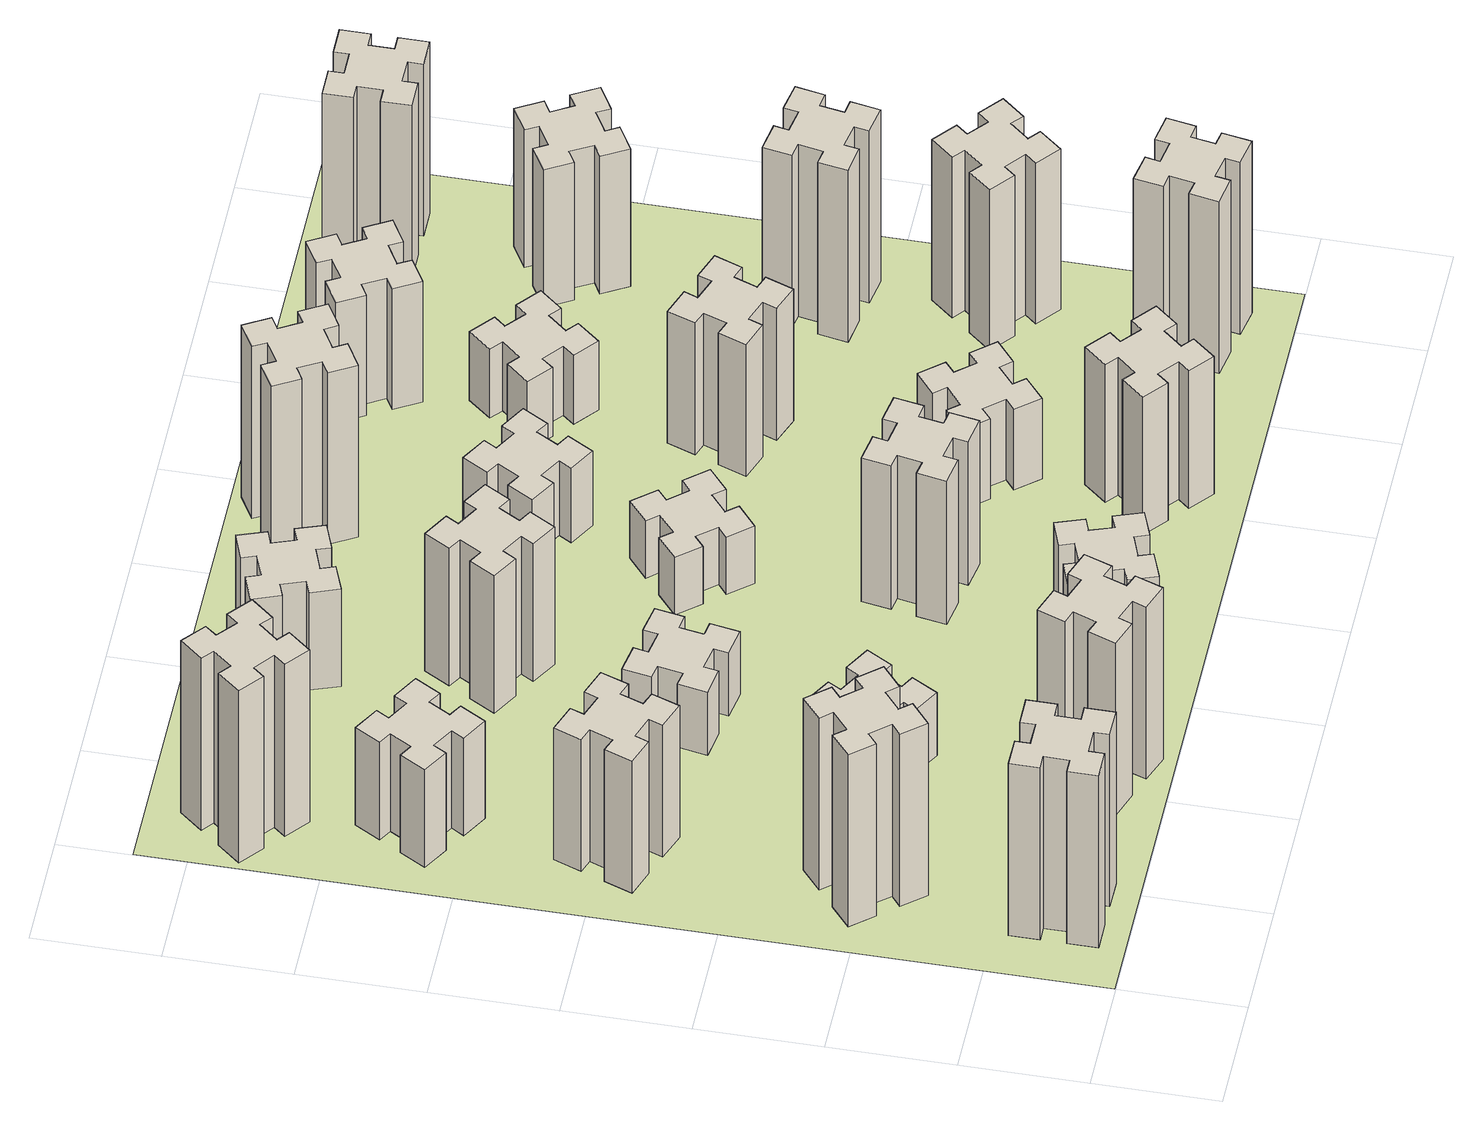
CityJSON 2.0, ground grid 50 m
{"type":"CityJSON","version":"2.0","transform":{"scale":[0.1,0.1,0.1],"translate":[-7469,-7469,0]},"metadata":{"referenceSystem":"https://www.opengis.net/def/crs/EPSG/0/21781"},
"CityObjects":{
"building1":{"type":"Building","attributes":{"class":"1000","function":"1000","usage":"1000","yearOfConstruction":2016,"roofType":"1000","measuredHeight":90,"storeysAboveGround":30,"storeysBelowGround":0},"geometry":[{"type":"Solid","lod":"1","boundaries":[[[[0,1,2,3,4,5,6,7,8,9,10,11,12,13,14,15,16,17,18,19]],[[17,16,20,21]],[[16,15,22,20]],[[15,14,23,22]],[[14,13,24,23]],[[13,12,25,24]],[[12,11,26,25]],[[11,10,27,26]],[[10,9,28,27]],[[9,8,29,28]],[[8,7,30,29]],[[7,6,31,30]],[[6,5,32,31]],[[5,4,33,32]],[[4,3,34,33]],[[3,2,35,34]],[[2,1,36,35]],[[1,0,37,36]],[[0,19,38,37]],[[19,18,39,38]],[[18,17,21,39]],[[24,25,26,27,28,29,30,31,32,33,34,35,36,37,38,39,21,20,22,23]]]]}]},
"building2":{"type":"Building","attributes":{"class":"1000","function":"1000","usage":"1000","yearOfConstruction":2016,"roofType":"1000","measuredHeight":90,"storeysAboveGround":30,"storeysBelowGround":0},"geometry":[{"type":"Solid","lod":"1","boundaries":[[[[40,41,42,43,44,45,46,47,48,49,50,51,52,53,54,55,56,57,58,59]],[[57,56,60,61]],[[56,55,62,60]],[[55,54,63,62]],[[54,53,64,63]],[[53,52,65,64]],[[52,51,66,65]],[[51,50,67,66]],[[50,49,68,67]],[[49,48,69,68]],[[48,47,70,69]],[[47,46,71,70]],[[46,45,72,71]],[[45,44,73,72]],[[44,43,74,73]],[[43,42,75,74]],[[42,41,76,75]],[[41,40,77,76]],[[40,59,78,77]],[[59,58,79,78]],[[58,57,61,79]],[[64,65,66,67,68,69,70,71,72,73,74,75,76,77,78,79,61,60,62,63]]]]}]},
"building3":{"type":"Building","attributes":{"class":"1000","function":"1000","usage":"1000","yearOfConstruction":2016,"roofType":"1000","measuredHeight":69,"storeysAboveGround":30,"storeysBelowGround":0},"geometry":[{"type":"Solid","lod":"1","boundaries":[[[[80,81,82,83,84,85,86,87,88,89,90,91,92,93,94,95,96,97,98,99]],[[97,96,100,101]],[[96,95,102,100]],[[95,94,103,102]],[[94,93,104,103]],[[93,92,105,104]],[[92,91,106,105]],[[91,90,107,106]],[[90,89,108,107]],[[89,88,109,108]],[[88,87,110,109]],[[87,86,111,110]],[[86,85,112,111]],[[85,84,113,112]],[[84,83,114,113]],[[83,82,115,114]],[[82,81,116,115]],[[81,80,117,116]],[[80,99,118,117]],[[99,98,119,118]],[[98,97,101,119]],[[104,105,106,107,108,109,110,111,112,113,114,115,116,117,118,119,101,100,102,103]]]]}]},
"building4":{"type":"Building","attributes":{"class":"1000","function":"1000","usage":"1000","yearOfConstruction":2016,"roofType":"1000","measuredHeight":51,"storeysAboveGround":30,"storeysBelowGround":0},"geometry":[{"type":"Solid","lod":"1","boundaries":[[[[120,121,122,123,124,125,126,127,128,129,130,131,132,133,134,135,136,137,138,139]],[[137,136,140,141]],[[136,135,142,140]],[[135,134,143,142]],[[134,133,144,143]],[[133,132,145,144]],[[132,131,146,145]],[[131,130,147,146]],[[130,129,148,147]],[[129,128,149,148]],[[128,127,150,149]],[[127,126,151,150]],[[126,125,152,151]],[[125,124,153,152]],[[124,123,154,153]],[[123,122,155,154]],[[122,121,156,155]],[[121,120,157,156]],[[120,139,158,157]],[[139,138,159,158]],[[138,137,141,159]],[[144,145,146,147,148,149,150,151,152,153,154,155,156,157,158,159,141,140,142,143]]]]}]},
"building5":{"type":"Building","attributes":{"class":"1000","function":"1000","usage":"1000","yearOfConstruction":2016,"roofType":"1000","measuredHeight":90,"storeysAboveGround":30,"storeysBelowGround":0},"geometry":[{"type":"Solid","lod":"1","boundaries":[[[[160,161,162,163,164,165,166,167,168,169,170,171,172,173,174,175,176,177,178,179]],[[177,176,180,181]],[[176,175,182,180]],[[175,174,183,182]],[[174,173,184,183]],[[173,172,185,184]],[[172,171,186,185]],[[171,170,187,186]],[[170,169,188,187]],[[169,168,189,188]],[[168,167,190,189]],[[167,166,191,190]],[[166,165,192,191]],[[165,164,193,192]],[[164,163,194,193]],[[163,162,195,194]],[[162,161,196,195]],[[161,160,197,196]],[[160,179,198,197]],[[179,178,199,198]],[[178,177,181,199]],[[184,185,186,187,188,189,190,191,192,193,194,195,196,197,198,199,181,180,182,183]]]]}]},
"building6":{"type":"Building","attributes":{"class":"1000","function":"1000","usage":"1000","yearOfConstruction":2016,"roofType":"1000","measuredHeight":90,"storeysAboveGround":30,"storeysBelowGround":0},"geometry":[{"type":"Solid","lod":"1","boundaries":[[[[200,201,202,203,204,205,206,207,208,209,210,211,212,213,214,215,216,217,218,219]],[[217,216,220,221]],[[216,215,222,220]],[[215,214,223,222]],[[214,213,224,223]],[[213,212,225,224]],[[212,211,226,225]],[[211,210,227,226]],[[210,209,228,227]],[[209,208,229,228]],[[208,207,230,229]],[[207,206,231,230]],[[206,205,232,231]],[[205,204,233,232]],[[204,203,234,233]],[[203,202,235,234]],[[202,201,236,235]],[[201,200,237,236]],[[200,219,238,237]],[[219,218,239,238]],[[218,217,221,239]],[[224,225,226,227,228,229,230,231,232,233,234,235,236,237,238,239,221,220,222,223]]]]}]},
"building7":{"type":"Building","attributes":{"class":"1000","function":"1000","usage":"1000","yearOfConstruction":2016,"roofType":"1000","measuredHeight":33,"storeysAboveGround":30,"storeysBelowGround":0},"geometry":[{"type":"Solid","lod":"1","boundaries":[[[[240,241,242,243,244,245,246,247,248,249,250,251,252,253,254,255,256,257,258,259]],[[257,256,260,261]],[[256,255,262,260]],[[255,254,263,262]],[[254,253,264,263]],[[253,252,265,264]],[[252,251,266,265]],[[251,250,267,266]],[[250,249,268,267]],[[249,248,269,268]],[[248,247,270,269]],[[247,246,271,270]],[[246,245,272,271]],[[245,244,273,272]],[[244,243,274,273]],[[243,242,275,274]],[[242,241,276,275]],[[241,240,277,276]],[[240,259,278,277]],[[259,258,279,278]],[[258,257,261,279]],[[264,265,266,267,268,269,270,271,272,273,274,275,276,277,278,279,261,260,262,263]]]]}]},
"building8":{"type":"Building","attributes":{"class":"1000","function":"1000","usage":"1000","yearOfConstruction":2016,"roofType":"1000","measuredHeight":33,"storeysAboveGround":30,"storeysBelowGround":0},"geometry":[{"type":"Solid","lod":"1","boundaries":[[[[280,281,282,283,284,285,286,287,288,289,290,291,292,293,294,295,296,297,298,299]],[[297,296,300,301]],[[296,295,302,300]],[[295,294,303,302]],[[294,293,304,303]],[[293,292,305,304]],[[292,291,306,305]],[[291,290,307,306]],[[290,289,308,307]],[[289,288,309,308]],[[288,287,310,309]],[[287,286,311,310]],[[286,285,312,311]],[[285,284,313,312]],[[284,283,314,313]],[[283,282,315,314]],[[282,281,316,315]],[[281,280,317,316]],[[280,299,318,317]],[[299,298,319,318]],[[298,297,301,319]],[[304,305,306,307,308,309,310,311,312,313,314,315,316,317,318,319,301,300,302,303]]]]}]},
"building9":{"type":"Building","attributes":{"class":"1000","function":"1000","usage":"1000","yearOfConstruction":2016,"roofType":"1000","measuredHeight":51,"storeysAboveGround":30,"storeysBelowGround":0},"geometry":[{"type":"Solid","lod":"1","boundaries":[[[[320,321,322,323,324,325,326,327,328,329,330,331,332,333,334,335,336,337,338,339]],[[337,336,340,341]],[[336,335,342,340]],[[335,334,343,342]],[[334,333,344,343]],[[333,332,345,344]],[[332,331,346,345]],[[331,330,347,346]],[[330,329,348,347]],[[329,328,349,348]],[[328,327,350,349]],[[327,326,351,350]],[[326,325,352,351]],[[325,324,353,352]],[[324,323,354,353]],[[323,322,355,354]],[[322,321,356,355]],[[321,320,357,356]],[[320,339,358,357]],[[339,338,359,358]],[[338,337,341,359]],[[344,345,346,347,348,349,350,351,352,353,354,355,356,357,358,359,341,340,342,343]]]]}]},
"building10":{"type":"Building","attributes":{"class":"1000","function":"1000","usage":"1000","yearOfConstruction":2016,"roofType":"1000","measuredHeight":72,"storeysAboveGround":30,"storeysBelowGround":0},"geometry":[{"type":"Solid","lod":"1","boundaries":[[[[360,361,362,363,364,365,366,367,368,369,370,371,372,373,374,375,376,377,378,379]],[[377,376,380,381]],[[376,375,382,380]],[[375,374,383,382]],[[374,373,384,383]],[[373,372,385,384]],[[372,371,386,385]],[[371,370,387,386]],[[370,369,388,387]],[[369,368,389,388]],[[368,367,390,389]],[[367,366,391,390]],[[366,365,392,391]],[[365,364,393,392]],[[364,363,394,393]],[[363,362,395,394]],[[362,361,396,395]],[[361,360,397,396]],[[360,379,398,397]],[[379,378,399,398]],[[378,377,381,399]],[[384,385,386,387,388,389,390,391,392,393,394,395,396,397,398,399,381,380,382,383]]]]}]},
"building11":{"type":"Building","attributes":{"class":"1000","function":"1000","usage":"1000","yearOfConstruction":2016,"roofType":"1000","measuredHeight":51,"storeysAboveGround":30,"storeysBelowGround":0},"geometry":[{"type":"Solid","lod":"1","boundaries":[[[[400,401,402,403,404,405,406,407,408,409,410,411,412,413,414,415,416,417,418,419]],[[417,416,420,421]],[[416,415,422,420]],[[415,414,423,422]],[[414,413,424,423]],[[413,412,425,424]],[[412,411,426,425]],[[411,410,427,426]],[[410,409,428,427]],[[409,408,429,428]],[[408,407,430,429]],[[407,406,431,430]],[[406,405,432,431]],[[405,404,433,432]],[[404,403,434,433]],[[403,402,435,434]],[[402,401,436,435]],[[401,400,437,436]],[[400,419,438,437]],[[419,418,439,438]],[[418,417,421,439]],[[424,425,426,427,428,429,430,431,432,433,434,435,436,437,438,439,421,420,422,423]]]]}]},
"building12":{"type":"Building","attributes":{"class":"1000","function":"1000","usage":"1000","yearOfConstruction":2016,"roofType":"1000","measuredHeight":75,"storeysAboveGround":30,"storeysBelowGround":0},"geometry":[{"type":"Solid","lod":"1","boundaries":[[[[440,441,442,443,444,445,446,447,448,449,450,451,452,453,454,455,456,457,458,459]],[[457,456,460,461]],[[456,455,462,460]],[[455,454,463,462]],[[454,453,464,463]],[[453,452,465,464]],[[452,451,466,465]],[[451,450,467,466]],[[450,449,468,467]],[[449,448,469,468]],[[448,447,470,469]],[[447,446,471,470]],[[446,445,472,471]],[[445,444,473,472]],[[444,443,474,473]],[[443,442,475,474]],[[442,441,476,475]],[[441,440,477,476]],[[440,459,478,477]],[[459,458,479,478]],[[458,457,461,479]],[[464,465,466,467,468,469,470,471,472,473,474,475,476,477,478,479,461,460,462,463]]]]}]},
"building13":{"type":"Building","attributes":{"class":"1000","function":"1000","usage":"1000","yearOfConstruction":2016,"roofType":"1000","measuredHeight":30,"storeysAboveGround":30,"storeysBelowGround":0},"geometry":[{"type":"Solid","lod":"1","boundaries":[[[[480,481,482,483,484,485,486,487,488,489,490,491,492,493,494,495,496,497,498,499]],[[497,496,500,501]],[[496,495,502,500]],[[495,494,503,502]],[[494,493,504,503]],[[493,492,505,504]],[[492,491,506,505]],[[491,490,507,506]],[[490,489,508,507]],[[489,488,509,508]],[[488,487,510,509]],[[487,486,511,510]],[[486,485,512,511]],[[485,484,513,512]],[[484,483,514,513]],[[483,482,515,514]],[[482,481,516,515]],[[481,480,517,516]],[[480,499,518,517]],[[499,498,519,518]],[[498,497,501,519]],[[504,505,506,507,508,509,510,511,512,513,514,515,516,517,518,519,501,500,502,503]]]]}]},
"building14":{"type":"Building","attributes":{"class":"1000","function":"1000","usage":"1000","yearOfConstruction":2016,"roofType":"1000","measuredHeight":72,"storeysAboveGround":30,"storeysBelowGround":0},"geometry":[{"type":"Solid","lod":"1","boundaries":[[[[520,521,522,523,524,525,526,527,528,529,530,531,532,533,534,535,536,537,538,539]],[[537,536,540,541]],[[536,535,542,540]],[[535,534,543,542]],[[534,533,544,543]],[[533,532,545,544]],[[532,531,546,545]],[[531,530,547,546]],[[530,529,548,547]],[[529,528,549,548]],[[528,527,550,549]],[[527,526,551,550]],[[526,525,552,551]],[[525,524,553,552]],[[524,523,554,553]],[[523,522,555,554]],[[522,521,556,555]],[[521,520,557,556]],[[520,539,558,557]],[[539,538,559,558]],[[538,537,541,559]],[[544,545,546,547,548,549,550,551,552,553,554,555,556,557,558,559,541,540,542,543]]]]}]},
"building15":{"type":"Building","attributes":{"class":"1000","function":"1000","usage":"1000","yearOfConstruction":2016,"roofType":"1000","measuredHeight":39,"storeysAboveGround":30,"storeysBelowGround":0},"geometry":[{"type":"Solid","lod":"1","boundaries":[[[[560,561,562,563,564,565,566,567,568,569,570,571,572,573,574,575,576,577,578,579]],[[577,576,580,581]],[[576,575,582,580]],[[575,574,583,582]],[[574,573,584,583]],[[573,572,585,584]],[[572,571,586,585]],[[571,570,587,586]],[[570,569,588,587]],[[569,568,589,588]],[[568,567,590,589]],[[567,566,591,590]],[[566,565,592,591]],[[565,564,593,592]],[[564,563,594,593]],[[563,562,595,594]],[[562,561,596,595]],[[561,560,597,596]],[[560,579,598,597]],[[579,578,599,598]],[[578,577,581,599]],[[584,585,586,587,588,589,590,591,592,593,594,595,596,597,598,599,581,580,582,583]]]]}]},
"building16":{"type":"Building","attributes":{"class":"1000","function":"1000","usage":"1000","yearOfConstruction":2016,"roofType":"1000","measuredHeight":90,"storeysAboveGround":30,"storeysBelowGround":0},"geometry":[{"type":"Solid","lod":"1","boundaries":[[[[600,601,602,603,604,605,606,607,608,609,610,611,612,613,614,615,616,617,618,619]],[[617,616,620,621]],[[616,615,622,620]],[[615,614,623,622]],[[614,613,624,623]],[[613,612,625,624]],[[612,611,626,625]],[[611,610,627,626]],[[610,609,628,627]],[[609,608,629,628]],[[608,607,630,629]],[[607,606,631,630]],[[606,605,632,631]],[[605,604,633,632]],[[604,603,634,633]],[[603,602,635,634]],[[602,601,636,635]],[[601,600,637,636]],[[600,619,638,637]],[[619,618,639,638]],[[618,617,621,639]],[[624,625,626,627,628,629,630,631,632,633,634,635,636,637,638,639,621,620,622,623]]]]}]},
"building17":{"type":"Building","attributes":{"class":"1000","function":"1000","usage":"1000","yearOfConstruction":2016,"roofType":"1000","measuredHeight":42,"storeysAboveGround":30,"storeysBelowGround":0},"geometry":[{"type":"Solid","lod":"1","boundaries":[[[[640,641,642,643,644,645,646,647,648,649,650,651,652,653,654,655,656,657,658,659]],[[657,656,660,661]],[[656,655,662,660]],[[655,654,663,662]],[[654,653,664,663]],[[653,652,665,664]],[[652,651,666,665]],[[651,650,667,666]],[[650,649,668,667]],[[649,648,669,668]],[[648,647,670,669]],[[647,646,671,670]],[[646,645,672,671]],[[645,644,673,672]],[[644,643,674,673]],[[643,642,675,674]],[[642,641,676,675]],[[641,640,677,676]],[[640,659,678,677]],[[659,658,679,678]],[[658,657,661,679]],[[664,665,666,667,668,669,670,671,672,673,674,675,676,677,678,679,661,660,662,663]]]]}]},
"building18":{"type":"Building","attributes":{"class":"1000","function":"1000","usage":"1000","yearOfConstruction":2016,"roofType":"1000","measuredHeight":69,"storeysAboveGround":30,"storeysBelowGround":0},"geometry":[{"type":"Solid","lod":"1","boundaries":[[[[680,681,682,683,684,685,686,687,688,689,690,691,692,693,694,695,696,697,698,699]],[[697,696,700,701]],[[696,695,702,700]],[[695,694,703,702]],[[694,693,704,703]],[[693,692,705,704]],[[692,691,706,705]],[[691,690,707,706]],[[690,689,708,707]],[[689,688,709,708]],[[688,687,710,709]],[[687,686,711,710]],[[686,685,712,711]],[[685,684,713,712]],[[684,683,714,713]],[[683,682,715,714]],[[682,681,716,715]],[[681,680,717,716]],[[680,699,718,717]],[[699,698,719,718]],[[698,697,701,719]],[[704,705,706,707,708,709,710,711,712,713,714,715,716,717,718,719,701,700,702,703]]]]}]},
"building19":{"type":"Building","attributes":{"class":"1000","function":"1000","usage":"1000","yearOfConstruction":2016,"roofType":"1000","measuredHeight":36,"storeysAboveGround":30,"storeysBelowGround":0},"geometry":[{"type":"Solid","lod":"1","boundaries":[[[[720,721,722,723,724,725,726,727,728,729,730,731,732,733,734,735,736,737,738,739]],[[737,736,740,741]],[[736,735,742,740]],[[735,734,743,742]],[[734,733,744,743]],[[733,732,745,744]],[[732,731,746,745]],[[731,730,747,746]],[[730,729,748,747]],[[729,728,749,748]],[[728,727,750,749]],[[727,726,751,750]],[[726,725,752,751]],[[725,724,753,752]],[[724,723,754,753]],[[723,722,755,754]],[[722,721,756,755]],[[721,720,757,756]],[[720,739,758,757]],[[739,738,759,758]],[[738,737,741,759]],[[744,745,746,747,748,749,750,751,752,753,754,755,756,757,758,759,741,740,742,743]]]]}]},
"building20":{"type":"Building","attributes":{"class":"1000","function":"1000","usage":"1000","yearOfConstruction":2016,"roofType":"1000","measuredHeight":90,"storeysAboveGround":30,"storeysBelowGround":0},"geometry":[{"type":"Solid","lod":"1","boundaries":[[[[760,761,762,763,764,765,766,767,768,769,770,771,772,773,774,775,776,777,778,779]],[[777,776,780,781]],[[776,775,782,780]],[[775,774,783,782]],[[774,773,784,783]],[[773,772,785,784]],[[772,771,786,785]],[[771,770,787,786]],[[770,769,788,787]],[[769,768,789,788]],[[768,767,790,789]],[[767,766,791,790]],[[766,765,792,791]],[[765,764,793,792]],[[764,763,794,793]],[[763,762,795,794]],[[762,761,796,795]],[[761,760,797,796]],[[760,779,798,797]],[[779,778,799,798]],[[778,777,781,799]],[[784,785,786,787,788,789,790,791,792,793,794,795,796,797,798,799,781,780,782,783]]]]}]},
"building21":{"type":"Building","attributes":{"class":"1000","function":"1000","usage":"1000","yearOfConstruction":2016,"roofType":"1000","measuredHeight":63,"storeysAboveGround":30,"storeysBelowGround":0},"geometry":[{"type":"Solid","lod":"1","boundaries":[[[[800,801,802,803,804,805,806,807,808,809,810,811,812,813,814,815,816,817,818,819]],[[817,816,820,821]],[[816,815,822,820]],[[815,814,823,822]],[[814,813,824,823]],[[813,812,825,824]],[[812,811,826,825]],[[811,810,827,826]],[[810,809,828,827]],[[809,808,829,828]],[[808,807,830,829]],[[807,806,831,830]],[[806,805,832,831]],[[805,804,833,832]],[[804,803,834,833]],[[803,802,835,834]],[[802,801,836,835]],[[801,800,837,836]],[[800,819,838,837]],[[819,818,839,838]],[[818,817,821,839]],[[824,825,826,827,828,829,830,831,832,833,834,835,836,837,838,839,821,820,822,823]]]]}]},
"building22":{"type":"Building","attributes":{"class":"1000","function":"1000","usage":"1000","yearOfConstruction":2016,"roofType":"1000","measuredHeight":84,"storeysAboveGround":30,"storeysBelowGround":0},"geometry":[{"type":"Solid","lod":"1","boundaries":[[[[840,841,842,843,844,845,846,847,848,849,850,851,852,853,854,855,856,857,858,859]],[[857,856,860,861]],[[856,855,862,860]],[[855,854,863,862]],[[854,853,864,863]],[[853,852,865,864]],[[852,851,866,865]],[[851,850,867,866]],[[850,849,868,867]],[[849,848,869,868]],[[848,847,870,869]],[[847,846,871,870]],[[846,845,872,871]],[[845,844,873,872]],[[844,843,874,873]],[[843,842,875,874]],[[842,841,876,875]],[[841,840,877,876]],[[840,859,878,877]],[[859,858,879,878]],[[858,857,861,879]],[[864,865,866,867,868,869,870,871,872,873,874,875,876,877,878,879,861,860,862,863]]]]}]},
"building23":{"type":"Building","attributes":{"class":"1000","function":"1000","usage":"1000","yearOfConstruction":2016,"roofType":"1000","measuredHeight":90,"storeysAboveGround":30,"storeysBelowGround":0},"geometry":[{"type":"Solid","lod":"1","boundaries":[[[[880,881,882,883,884,885,886,887,888,889,890,891,892,893,894,895,896,897,898,899]],[[897,896,900,901]],[[896,895,902,900]],[[895,894,903,902]],[[894,893,904,903]],[[893,892,905,904]],[[892,891,906,905]],[[891,890,907,906]],[[890,889,908,907]],[[889,888,909,908]],[[888,887,910,909]],[[887,886,911,910]],[[886,885,912,911]],[[885,884,913,912]],[[884,883,914,913]],[[883,882,915,914]],[[882,881,916,915]],[[881,880,917,916]],[[880,899,918,917]],[[899,898,919,918]],[[898,897,901,919]],[[904,905,906,907,908,909,910,911,912,913,914,915,916,917,918,919,901,900,902,903]]]]}]},
"building24":{"type":"Building","attributes":{"class":"1000","function":"1000","usage":"1000","yearOfConstruction":2016,"roofType":"1000","measuredHeight":72,"storeysAboveGround":30,"storeysBelowGround":0},"geometry":[{"type":"Solid","lod":"1","boundaries":[[[[920,921,922,923,924,925,926,927,928,929,930,931,932,933,934,935,936,937,938,939]],[[937,936,940,941]],[[936,935,942,940]],[[935,934,943,942]],[[934,933,944,943]],[[933,932,945,944]],[[932,931,946,945]],[[931,930,947,946]],[[930,929,948,947]],[[929,928,949,948]],[[928,927,950,949]],[[927,926,951,950]],[[926,925,952,951]],[[925,924,953,952]],[[924,923,954,953]],[[923,922,955,954]],[[922,921,956,955]],[[921,920,957,956]],[[920,939,958,957]],[[939,938,959,958]],[[938,937,941,959]],[[944,945,946,947,948,949,950,951,952,953,954,955,956,957,958,959,941,940,942,943]]]]}]},
"building25":{"type":"Building","attributes":{"class":"1000","function":"1000","usage":"1000","yearOfConstruction":2016,"roofType":"1000","measuredHeight":90,"storeysAboveGround":30,"storeysBelowGround":0},"geometry":[{"type":"Solid","lod":"1","boundaries":[[[[960,961,962,963,964,965,966,967,968,969,970,971,972,973,974,975,976,977,978,979]],[[977,976,980,981]],[[976,975,982,980]],[[975,974,983,982]],[[974,973,984,983]],[[973,972,985,984]],[[972,971,986,985]],[[971,970,987,986]],[[970,969,988,987]],[[969,968,989,988]],[[968,967,990,989]],[[967,966,991,990]],[[966,965,992,991]],[[965,964,993,992]],[[964,963,994,993]],[[963,962,995,994]],[[962,961,996,995]],[[961,960,997,996]],[[960,979,998,997]],[[979,978,999,998]],[[978,977,981,999]],[[984,985,986,987,988,989,990,991,992,993,994,995,996,997,998,999,981,980,982,983]]]]}]},
"landuse1":{"type":"LandUse","attributes":{"name":"plot1","function":"1010"},"geometry":[{"type":"MultiSurface","lod":"1","boundaries":[[[1000,1001,1002,1003]]]}]}
},
"vertices":[
[265,325,0],[265,225,0],[205,225,0],[205,105,0],[325,105,0],[325,165,0],[425,165,0],[425,105,0],[545,105,0],[545,225,0],[485,225,0],[485,325,0],[545,325,0],[545,445,0],[425,445,0],[425,385,0],[325,385,0],[325,445,0],[205,445,0],[205,325,0],[325,385,900],[325,445,900],[425,385,900],[425,445,900],[545,445,900],[545,325,900],[485,325,900],[485,225,900],[545,225,900],[545,105,900],[425,105,900],[425,165,900],[325,165,900],[325,105,900],[205,105,900],[205,225,900],[265,225,900],[265,325,900],[205,325,900],[205,445,900],
[492,1048,0],[427,1124,0],[473,1163,0],[396,1255,0],[304,1178,0],[343,1132,0],[266,1067,0],[228,1113,0],[136,1036,0],[213,944,0],[259,983,0],[323,906,0],[277,868,0],[354,776,0],[446,853,0],[408,899,0],[484,963,0],[523,917,0],[615,994,0],[538,1086,0],[484,963,900],[523,917,900],[408,899,900],[446,853,900],[354,776,900],[277,868,900],[323,906,900],[259,983,900],[213,944,900],[136,1036,900],[228,1113,900],[266,1067,900],[343,1132,900],[304,1178,900],[396,1255,900],[473,1163,900],[427,1124,900],[492,1048,900],[538,1086,900],[615,994,900],
[291,1869,0],[385,1835,0],[364,1779,0],[477,1737,0],[518,1850,0],[462,1871,0],[496,1965,0],[552,1944,0],[593,2057,0],[480,2098,0],[460,2042,0],[366,2076,0],[387,2132,0],[274,2173,0],[233,2060,0],[289,2040,0],[255,1946,0],[199,1967,0],[157,1854,0],[270,1813,0],[255,1946,690],[199,1967,690],[289,2040,690],[233,2060,690],[274,2173,690],[387,2132,690],[366,2076,690],[460,2042,690],[480,2098,690],[593,2057,690],[552,1944,690],[496,1965,690],[462,1871,690],[518,1850,690],[477,1737,690],[364,1779,690],[385,1835,690],[291,1869,690],[270,1813,690],[157,1854,690],
[446,2597,0],[496,2684,0],[548,2654,0],[608,2758,0],[504,2818,0],[474,2766,0],[387,2816,0],[417,2868,0],[313,2928,0],[253,2824,0],[305,2794,0],[255,2707,0],[203,2737,0],[143,2633,0],[247,2573,0],[277,2625,0],[364,2575,0],[334,2523,0],[438,2463,0],[498,2567,0],[364,2575,510],[334,2523,510],[277,2625,510],[247,2573,510],[143,2633,510],[203,2737,510],[255,2707,510],[305,2794,510],[253,2824,510],[313,2928,510],[417,2868,510],[387,2816,510],[474,2766,510],[504,2818,510],[608,2758,510],[548,2654,510],[496,2684,510],[446,2597,510],[498,2567,510],[438,2463,510],
[1029,360,0],[995,266,0],[939,287,0],[897,174,0],[1010,133,0],[1031,189,0],[1125,155,0],[1104,99,0],[1217,57,0],[1258,170,0],[1202,191,0],[1236,285,0],[1292,264,0],[1333,377,0],[1220,418,0],[1200,362,0],[1106,396,0],[1127,452,0],[1014,493,0],[973,380,0],[1106,396,900],[1127,452,900],[1200,362,900],[1220,418,900],[1333,377,900],[1292,264,900],[1236,285,900],[1202,191,900],[1258,170,900],[1217,57,900],[1104,99,900],[1125,155,900],[1031,189,900],[1010,133,900],[897,174,900],[939,287,900],[995,266,900],[1029,360,900],[973,380,900],[1014,493,900],
[384,3387,0],[308,3452,0],[346,3498,0],[254,3575,0],[177,3483,0],[223,3444,0],[159,3368,0],[113,3406,0],[36,3314,0],[128,3237,0],[166,3283,0],[243,3219,0],[204,3173,0],[296,3096,0],[373,3188,0],[327,3226,0],[392,3303,0],[438,3264,0],[515,3356,0],[423,3433,0],[392,3303,900],[438,3264,900],[327,3226,900],[373,3188,900],[296,3096,900],[204,3173,900],[243,3219,900],[166,3283,900],[128,3237,900],[36,3314,900],[113,3406,900],[159,3368,900],[223,3444,900],[177,3483,900],[254,3575,900],[346,3498,900],[308,3452,900],[384,3387,900],[423,3433,900],[515,3356,900],
[1086,1017,0],[1136,1104,0],[1188,1074,0],[1248,1178,0],[1144,1238,0],[1114,1186,0],[1027,1236,0],[1057,1288,0],[953,1348,0],[893,1244,0],[945,1214,0],[895,1127,0],[843,1157,0],[783,1053,0],[887,993,0],[917,1045,0],[1004,995,0],[974,943,0],[1078,883,0],[1138,987,0],[1004,995,330],[974,943,330],[917,1045,330],[887,993,330],[783,1053,330],[843,1157,330],[895,1127,330],[945,1214,330],[893,1244,330],[953,1348,330],[1057,1288,330],[1027,1236,330],[1114,1186,330],[1144,1238,330],[1248,1178,330],[1188,1074,330],[1136,1104,330],[1086,1017,330],[1138,987,330],[1078,883,330],
[1047,1756,0],[1145,1738,0],[1135,1679,0],[1253,1658,0],[1274,1777,0],[1215,1787,0],[1232,1885,0],[1291,1875,0],[1312,1993,0],[1194,2014,0],[1184,1955,0],[1085,1972,0],[1096,2031,0],[977,2052,0],[957,1934,0],[1016,1924,0],[998,1825,0],[939,1836,0],[918,1717,0],[1037,1697,0],[998,1825,330],[939,1836,330],[1016,1924,330],[957,1934,330],[977,2052,330],[1096,2031,330],[1085,1972,330],[1184,1955,330],[1194,2014,330],[1312,1993,330],[1291,1875,330],[1232,1885,330],[1215,1787,330],[1274,1777,330],[1253,1658,330],[1135,1679,330],[1145,1738,330],[1047,1756,330],[1037,1697,330],[918,1717,330],
[1765,496,0],[1671,462,0],[1650,518,0],[1537,477,0],[1579,364,0],[1635,385,0],[1669,291,0],[1613,270,0],[1654,157,0],[1767,199,0],[1746,255,0],[1840,289,0],[1860,233,0],[1973,274,0],[1932,387,0],[1876,366,0],[1842,460,0],[1898,480,0],[1857,593,0],[1744,552,0],[1842,460,510],[1898,480,510],[1876,366,510],[1932,387,510],[1973,274,510],[1860,233,510],[1840,289,510],[1746,255,510],[1767,199,510],[1654,157,510],[1613,270,510],[1669,291,510],[1635,385,510],[1579,364,510],[1537,477,510],[1650,518,510],[1671,462,510],[1765,496,510],[1744,552,510],[1857,593,510],
[1314,2666,0],[1227,2716,0],[1257,2768,0],[1153,2828,0],[1093,2724,0],[1145,2694,0],[1095,2607,0],[1043,2637,0],[983,2533,0],[1087,2473,0],[1117,2525,0],[1204,2475,0],[1174,2423,0],[1278,2363,0],[1338,2467,0],[1286,2497,0],[1336,2584,0],[1388,2554,0],[1448,2658,0],[1344,2718,0],[1336,2584,720],[1388,2554,720],[1286,2497,720],[1338,2467,720],[1278,2363,720],[1174,2423,720],[1204,2475,720],[1117,2525,720],[1087,2473,720],[983,2533,720],[1043,2637,720],[1095,2607,720],[1145,2694,720],[1093,2724,720],[1153,2828,720],[1257,2768,720],[1227,2716,720],[1314,2666,720],[1344,2718,720],[1448,2658,720],
[1125,3456,0],[1031,3422,0],[1010,3478,0],[897,3437,0],[939,3324,0],[995,3345,0],[1029,3251,0],[973,3230,0],[1014,3117,0],[1127,3159,0],[1106,3215,0],[1200,3249,0],[1220,3193,0],[1333,3234,0],[1292,3347,0],[1236,3326,0],[1202,3420,0],[1258,3440,0],[1217,3553,0],[1104,3512,0],[1202,3420,510],[1258,3440,510],[1236,3326,510],[1292,3347,510],[1333,3234,510],[1220,3193,510],[1200,3249,510],[1106,3215,510],[1127,3159,510],[1014,3117,510],[973,3230,510],[1029,3251,510],[995,3345,510],[939,3324,510],[897,3437,510],[1010,3478,510],[1031,3422,510],[1125,3456,510],[1104,3512,510],[1217,3553,510],
[2055,1047,0],[2072,1145,0],[2131,1135,0],[2152,1253,0],[2034,1274,0],[2024,1215,0],[1925,1232,0],[1936,1291,0],[1817,1312,0],[1797,1194,0],[1856,1184,0],[1838,1085,0],[1779,1096,0],[1758,977,0],[1877,957,0],[1887,1016,0],[1985,998,0],[1975,939,0],[2093,918,0],[2114,1037,0],[1985,998,750],[1975,939,750],[1887,1016,750],[1877,957,750],[1758,977,750],[1779,1096,750],[1838,1085,750],[1856,1184,750],[1797,1194,750],[1817,1312,750],[1936,1291,750],[1925,1232,750],[2024,1215,750],[2034,1274,750],[2152,1253,750],[2131,1135,750],[2072,1145,750],[2055,1047,750],[2114,1037,750],[2093,918,750],
[1972,1988,0],[1907,2064,0],[1953,2103,0],[1876,2195,0],[1784,2118,0],[1823,2072,0],[1746,2007,0],[1708,2053,0],[1616,1976,0],[1693,1884,0],[1739,1923,0],[1803,1846,0],[1757,1808,0],[1834,1716,0],[1926,1793,0],[1888,1839,0],[1964,1903,0],[2003,1857,0],[2095,1934,0],[2018,2026,0],[1964,1903,300],[2003,1857,300],[1888,1839,300],[1926,1793,300],[1834,1716,300],[1757,1808,300],[1803,1846,300],[1739,1923,300],[1693,1884,300],[1616,1976,300],[1708,2053,300],[1746,2007,300],[1823,2072,300],[1784,2118,300],[1876,2195,300],[1953,2103,300],[1907,2064,300],[1972,1988,300],[2018,2026,300],[2095,1934,300],
[2486,323,0],[2563,259,0],[2524,213,0],[2616,136,0],[2693,228,0],[2647,266,0],[2712,343,0],[2758,304,0],[2835,396,0],[2743,473,0],[2704,427,0],[2628,492,0],[2666,538,0],[2574,615,0],[2497,523,0],[2543,484,0],[2479,408,0],[2433,446,0],[2356,354,0],[2448,277,0],[2479,408,720],[2433,446,720],[2543,484,720],[2497,523,720],[2574,615,720],[2666,538,720],[2628,492,720],[2704,427,720],[2743,473,720],[2835,396,720],[2758,304,720],[2712,343,720],[2647,266,720],[2693,228,720],[2616,136,720],[2524,213,720],[2563,259,720],[2486,323,720],[2448,277,720],[2356,354,720],
[2026,2497,0],[2076,2584,0],[2128,2554,0],[2188,2658,0],[2084,2718,0],[2054,2666,0],[1967,2716,0],[1997,2768,0],[1893,2828,0],[1833,2724,0],[1885,2694,0],[1835,2607,0],[1783,2637,0],[1723,2533,0],[1827,2473,0],[1857,2525,0],[1944,2475,0],[1914,2423,0],[2018,2363,0],[2078,2467,0],[1944,2475,390],[1914,2423,390],[1857,2525,390],[1827,2473,390],[1723,2533,390],[1783,2637,390],[1835,2607,390],[1885,2694,390],[1833,2724,390],[1893,2828,390],[1997,2768,390],[1967,2716,390],[2054,2666,390],[2084,2718,390],[2188,2658,390],[2128,2554,390],[2076,2584,390],[2026,2497,390],[2078,2467,390],[2018,2363,390],
[1844,3556,0],[1757,3506,0],[1727,3558,0],[1623,3498,0],[1683,3394,0],[1735,3424,0],[1785,3337,0],[1733,3307,0],[1793,3203,0],[1897,3263,0],[1867,3315,0],[1954,3365,0],[1984,3313,0],[2088,3373,0],[2028,3477,0],[1976,3447,0],[1926,3534,0],[1978,3564,0],[1918,3668,0],[1814,3608,0],[1926,3534,900],[1978,3564,900],[1976,3447,900],[2028,3477,900],[2088,3373,900],[1984,3313,900],[1954,3365,900],[1867,3315,900],[1897,3263,900],[1793,3203,900],[1733,3307,900],[1785,3337,900],[1735,3424,900],[1683,3394,900],[1623,3498,900],[1727,3558,900],[1757,3506,900],[1844,3556,900],[1814,3608,900],[1918,3668,900],
[2563,1132,0],[2486,1067,0],[2448,1113,0],[2356,1036,0],[2433,944,0],[2479,983,0],[2543,906,0],[2497,868,0],[2574,776,0],[2666,853,0],[2628,899,0],[2704,963,0],[2743,917,0],[2835,994,0],[2758,1086,0],[2712,1048,0],[2647,1124,0],[2693,1163,0],[2616,1255,0],[2524,1178,0],[2647,1124,420],[2693,1163,420],[2712,1048,420],[2758,1086,420],[2835,994,420],[2743,917,420],[2704,963,420],[2628,899,420],[2666,853,420],[2574,776,420],[2497,868,420],[2543,906,420],[2479,983,420],[2433,944,420],[2356,1036,420],[2448,1113,420],[2486,1067,420],[2563,1132,420],[2524,1178,420],[2616,1255,420],
[2682,1871,0],[2716,1965,0],[2772,1944,0],[2813,2057,0],[2700,2098,0],[2680,2042,0],[2586,2076,0],[2607,2132,0],[2494,2173,0],[2453,2060,0],[2509,2040,0],[2475,1946,0],[2419,1967,0],[2377,1854,0],[2490,1813,0],[2511,1869,0],[2605,1835,0],[2584,1779,0],[2697,1737,0],[2738,1850,0],[2605,1835,690],[2584,1779,690],[2511,1869,690],[2490,1813,690],[2377,1854,690],[2419,1967,690],[2475,1946,690],[2509,2040,690],[2453,2060,690],[2494,2173,690],[2607,2132,690],[2586,2076,690],[2680,2042,690],[2700,2098,690],[2813,2057,690],[2772,1944,690],[2716,1965,690],[2682,1871,690],[2738,1850,690],[2697,1737,690],
[2486,2643,0],[2563,2579,0],[2524,2533,0],[2616,2456,0],[2693,2548,0],[2647,2586,0],[2712,2663,0],[2758,2624,0],[2835,2716,0],[2743,2793,0],[2704,2747,0],[2628,2812,0],[2666,2858,0],[2574,2935,0],[2497,2843,0],[2543,2804,0],[2479,2728,0],[2433,2766,0],[2356,2674,0],[2448,2597,0],[2479,2728,360],[2433,2766,360],[2543,2804,360],[2497,2843,360],[2574,2935,360],[2666,2858,360],[2628,2812,360],[2704,2747,360],[2743,2793,360],[2835,2716,360],[2758,2624,360],[2712,2663,360],[2647,2586,360],[2693,2548,360],[2616,2456,360],[2524,2533,360],[2563,2579,360],[2486,2643,360],[2448,2597,360],[2356,2674,360],
[3504,475,0],[3405,492,0],[3416,551,0],[3297,572,0],[3277,454,0],[3336,444,0],[3318,345,0],[3259,356,0],[3238,237,0],[3357,217,0],[3367,276,0],[3465,258,0],[3455,199,0],[3573,178,0],[3594,297,0],[3535,307,0],[3552,405,0],[3611,395,0],[3632,513,0],[3514,534,0],[3552,405,900],[3611,395,900],[3535,307,900],[3594,297,900],[3573,178,900],[3455,199,900],[3465,258,900],[3367,276,900],[3357,217,900],[3238,237,900],[3259,356,900],[3318,345,900],[3336,444,900],[3277,454,900],[3297,572,900],[3416,551,900],[3405,492,900],[3504,475,900],[3514,534,900],[3632,513,900],
[2716,3347,0],[2666,3434,0],[2718,3464,0],[2658,3568,0],[2554,3508,0],[2584,3456,0],[2497,3406,0],[2467,3458,0],[2363,3398,0],[2423,3294,0],[2475,3324,0],[2525,3237,0],[2473,3207,0],[2533,3103,0],[2637,3163,0],[2607,3215,0],[2694,3265,0],[2724,3213,0],[2828,3273,0],[2768,3377,0],[2694,3265,630],[2724,3213,630],[2607,3215,630],[2637,3163,630],[2533,3103,630],[2473,3207,630],[2525,3237,630],[2475,3324,630],[2423,3294,630],[2363,3398,630],[2467,3458,630],[2497,3406,630],[2584,3456,630],[2554,3508,630],[2658,3568,630],[2718,3464,630],[2666,3434,630],[2716,3347,630],[2768,3377,630],[2828,3273,630],
[3487,1006,0],[3552,1083,0],[3598,1044,0],[3675,1136,0],[3583,1213,0],[3544,1167,0],[3468,1232,0],[3506,1278,0],[3414,1355,0],[3337,1263,0],[3383,1224,0],[3319,1148,0],[3273,1186,0],[3196,1094,0],[3288,1017,0],[3326,1063,0],[3403,999,0],[3364,953,0],[3456,876,0],[3533,968,0],[3403,999,840],[3364,953,840],[3326,1063,840],[3288,1017,840],[3196,1094,840],[3273,1186,840],[3319,1148,840],[3383,1224,840],[3337,1263,840],[3414,1355,840],[3506,1278,840],[3468,1232,840],[3544,1167,840],[3583,1213,840],[3675,1136,840],[3598,1044,840],[3552,1083,840],[3487,1006,840],[3533,968,840],[3456,876,840],
[3267,1656,0],[3365,1638,0],[3355,1579,0],[3473,1558,0],[3494,1677,0],[3435,1687,0],[3452,1785,0],[3511,1775,0],[3532,1893,0],[3414,1914,0],[3404,1855,0],[3305,1872,0],[3316,1931,0],[3197,1952,0],[3177,1834,0],[3236,1824,0],[3218,1725,0],[3159,1736,0],[3138,1617,0],[3257,1597,0],[3218,1725,900],[3159,1736,900],[3236,1824,900],[3177,1834,900],[3197,1952,900],[3316,1931,900],[3305,1872,900],[3404,1855,900],[3414,1914,900],[3532,1893,900],[3511,1775,900],[3452,1785,900],[3435,1687,900],[3494,1677,900],[3473,1558,900],[3355,1579,900],[3365,1638,900],[3267,1656,900],[3257,1597,900],[3138,1617,900],
[3347,2575,0],[3434,2625,0],[3464,2573,0],[3568,2633,0],[3508,2737,0],[3456,2707,0],[3406,2794,0],[3458,2824,0],[3398,2928,0],[3294,2868,0],[3324,2816,0],[3237,2766,0],[3207,2818,0],[3103,2758,0],[3163,2654,0],[3215,2684,0],[3265,2597,0],[3213,2567,0],[3273,2463,0],[3377,2523,0],[3265,2597,720],[3213,2567,720],[3215,2684,720],[3163,2654,720],[3103,2758,720],[3207,2818,720],[3237,2766,720],[3324,2816,720],[3294,2868,720],[3398,2928,720],[3458,2824,720],[3406,2794,720],[3456,2707,720],[3508,2737,720],[3568,2633,720],[3464,2573,720],[3434,2625,720],[3347,2575,720],[3377,2523,720],[3273,2463,720],
[3285,3325,0],[3385,3325,0],[3385,3265,0],[3505,3265,0],[3505,3385,0],[3445,3385,0],[3445,3485,0],[3505,3485,0],[3505,3605,0],[3385,3605,0],[3385,3545,0],[3285,3545,0],[3285,3605,0],[3165,3605,0],[3165,3485,0],[3225,3485,0],[3225,3385,0],[3165,3385,0],[3165,3265,0],[3285,3265,0],[3225,3385,900],[3165,3385,900],[3225,3485,900],[3165,3485,900],[3165,3605,900],[3285,3605,900],[3285,3545,900],[3385,3545,900],[3385,3605,900],[3505,3605,900],[3505,3485,900],[3445,3485,900],[3445,3385,900],[3505,3385,900],[3505,3265,900],[3385,3265,900],[3385,3325,900],[3285,3325,900],[3285,3265,900],[3165,3265,900],
[5,3705,0],[3705,3705,0],[3705,5,0],[5,5,0]
]}
